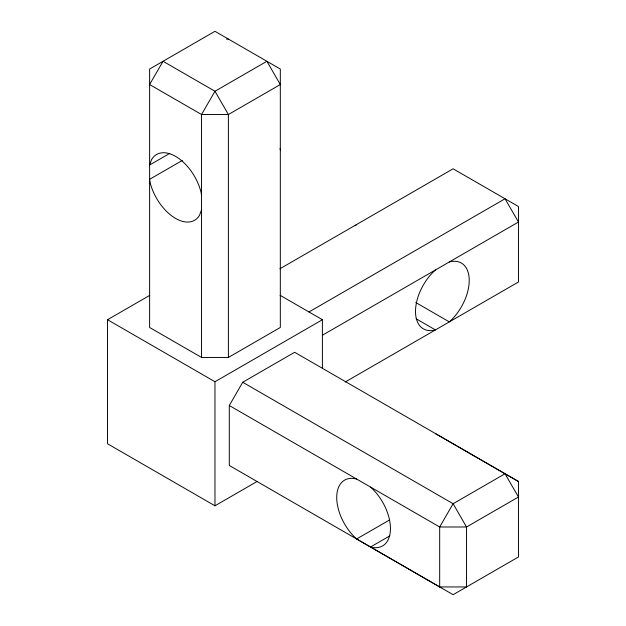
<?xml version="1.0" encoding="UTF-8"?>
<svg xmlns="http://www.w3.org/2000/svg" width="626" height="626" viewBox="0 0 626 626"><rect width="100%" height="100%" fill="white"/><g stroke="black" fill="none" stroke-linecap="round" stroke-linejoin="round"><path stroke-width="0.94" d="M201.541 209.773L199.6 215.133A37.983 21.926 60 0 1 173.684 217.238A37.983 21.926 60 0 1 150.099 182.502L149.614 179.326L182.299 160.459M229.296 405.523L242.724 382.259L294.65 352.281L518.461 481.504L518.461 556.968L453.107 594.7L229.296 465.478L229.296 405.523L439.679 526.99L466.534 526.99L518.461 497.013L505.033 473.749L453.107 503.727L439.679 526.99L439.679 586.945L466.534 586.945L466.534 526.99L453.107 503.727L242.724 382.259M169.732 153.409L149.614 165.021L151.555 159.661A37.983 21.926 60 0 1 177.471 157.556A37.983 21.926 60 0 1 201.056 192.292L201.541 195.469M257.263 481.378L214.968 505.8L107.539 443.771L107.539 319.722L149.833 295.3M279.9 268.797L453.107 168.793L518.461 206.525L518.461 281.99L345.184 382.024M228.396 357.454L280.323 327.476L280.323 69.032L214.968 31.3L149.614 69.032L149.614 327.476L201.541 357.454L228.396 357.454L228.396 114.519L214.968 91.255L163.042 61.278L149.614 84.541L201.541 114.519L228.396 114.519L280.323 84.541L266.895 61.278L214.968 91.255L201.541 114.519L201.541 357.454M309.009 311.944L505.033 198.771L518.461 222.034L322.413 335.223M107.539 319.722L214.968 381.743L322.398 319.722L322.398 368.558M356.632 479.062A37.983 21.926 60 0 0 336.725 497.529A37.983 21.926 60 0 0 356.632 538.978L389.317 520.104M389.81 535.872L370.537 546.999A37.983 21.926 60 0 0 390.444 528.54A37.983 21.926 60 0 0 370.537 487.091M226.479 39.055L228.396 39.055M415.789 302.53L449.319 321.889A37.983 21.926 -60 0 0 469.226 280.44A37.983 21.926 -60 0 0 449.319 261.973M416.141 318.783L435.414 329.918A37.983 21.926 -60 0 1 415.507 311.451A37.983 21.926 -60 0 1 435.414 270.002M280.104 295.3L322.398 319.722M435.414 433.575L518.461 481.504M356.632 538.978L439.679 586.945M280.08 148.393L280.323 149.982M214.968 381.743L214.968 505.8M355.294 225.751A37.983 21.926 -60 0 1 356.632 224.515"/></g></svg>
